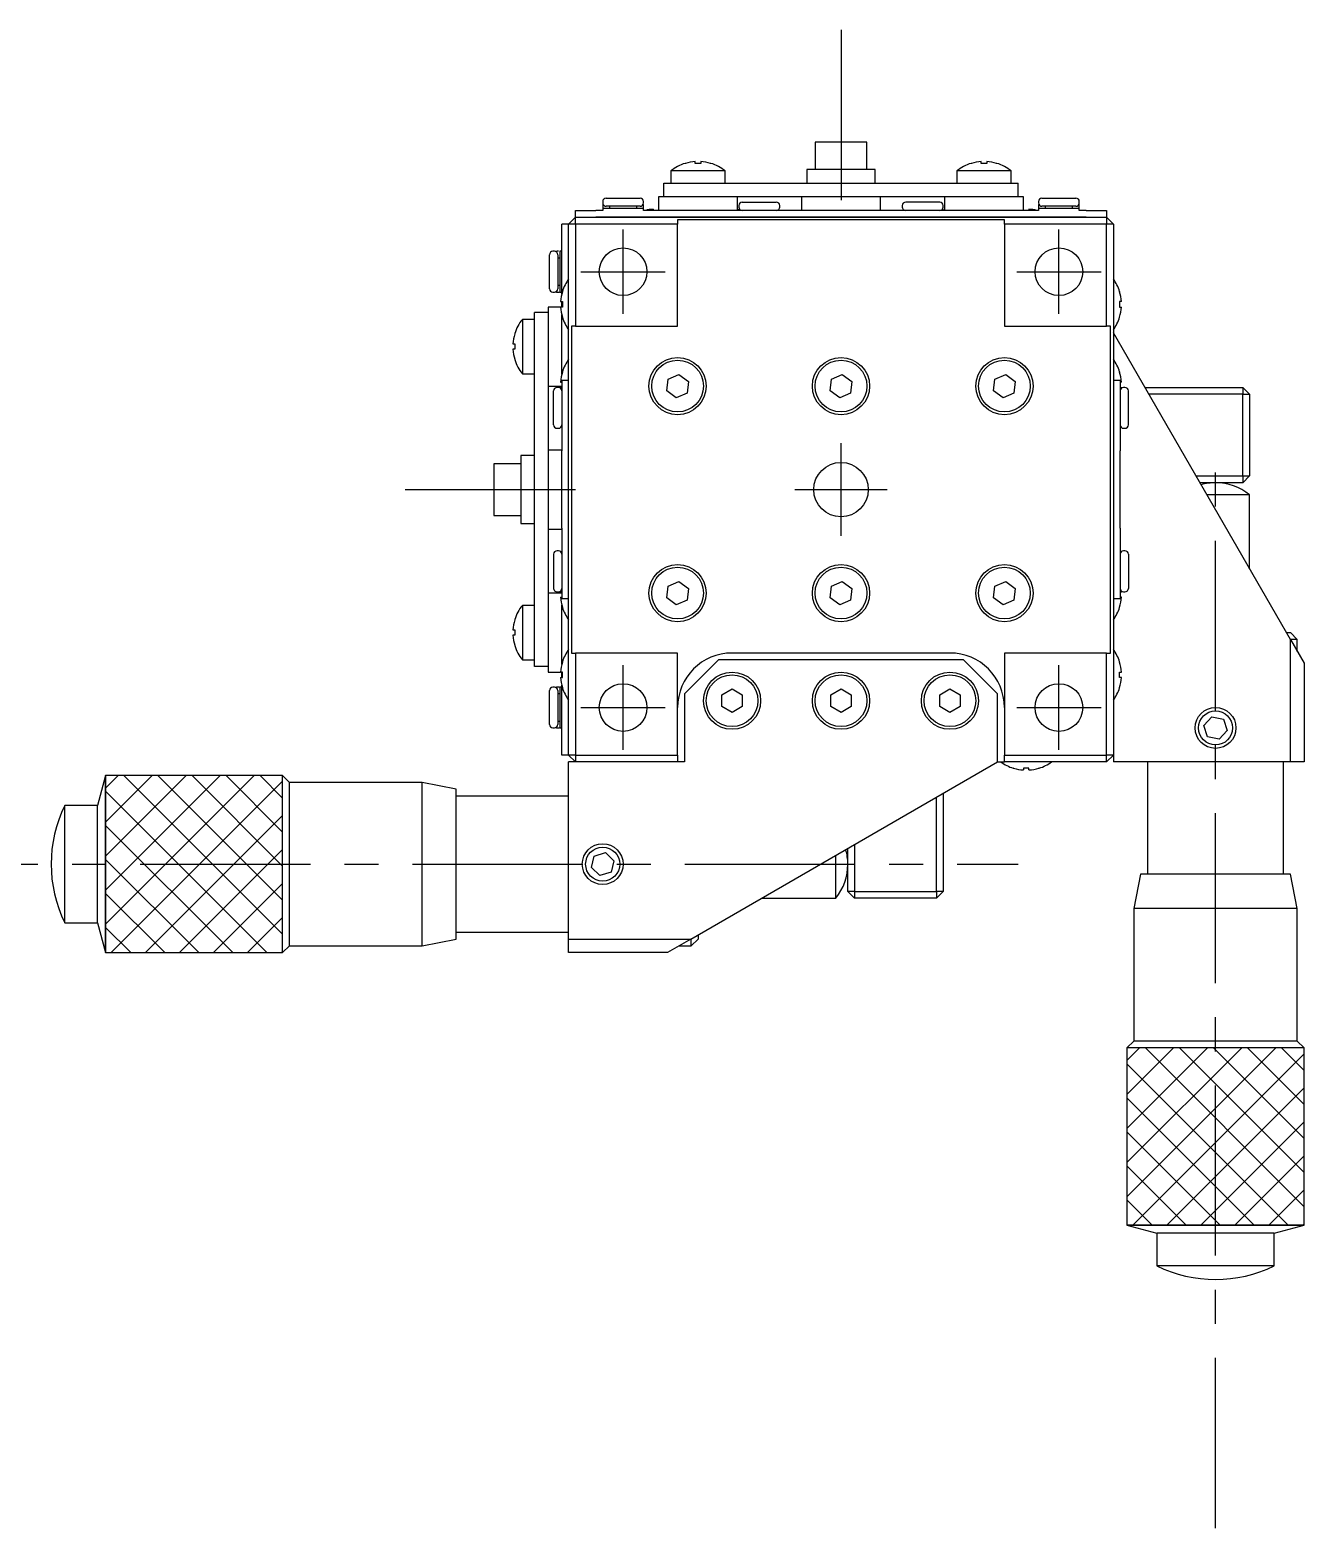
# Model space of a CAD drawing. Extents: x 56 to 398, y -1 to 244.
# Drawn here: x 304.1 to 397.7, y 76 to 186 of the extents above; entities that cross this region are included whole.
import ezdxf

# ---------------------------------------------------------------- set-up
doc = ezdxf.new("R2010")
doc.units = 0
doc.header["$LTSCALE"] = 10
doc.linetypes.add('CENTER', pattern=[2, 1.25, -0.25, 0.25, -0.25])
doc.layers.get('0').update_dxf_attribs({"linetype": 'CONTINUOUS'})
doc.layers.add('CENTER', color=1, linetype='CENTER')

msp = doc.modelspace()

# ---------------------------------------------------------------- linework, layer by layer
at = {"color": 7, "linetype": 'CONTINUOUS'}
for p, q in [((365.583267, 177.768469), (361.783267, 177.768469)), ((361.783267, 177.768469), (361.783267, 175.768469)), ((365.583267, 175.768469), (365.583267, 177.768469)), ((352.254558, 176.224201), (352.233267, 176.224201)), ((352.983267, 176.224201), (352.983267, 176.355944)), ((353.383267, 176.224201), (352.983267, 176.224201)), ((353.383267, 176.355944), (353.383267, 176.224201)), ((354.133267, 176.224201), (354.111976, 176.224201)), ((373.254558, 176.224201), (373.233267, 176.224201)), ((373.983267, 176.224201), (373.983267, 176.355944)), ((374.383267, 176.224201), (373.983267, 176.224201)), ((374.383267, 176.355944), (374.383267, 176.224201)), ((375.133267, 176.224201), (375.111976, 176.224201)), ((355.183267, 175.666468), (351.183267, 175.666468)), ((351.183267, 175.666468), (351.183267, 174.768469)), ((355.183267, 174.768469), (355.183267, 175.666468)), ((366.183267, 175.768469), (361.183267, 175.768469)), ((361.183267, 175.768469), (361.183267, 174.768469)), ((366.183267, 174.768469), (366.183267, 175.768469)), ((376.183267, 175.666468), (372.183267, 175.666468)), ((372.183267, 175.666468), (372.183267, 174.768469)), ((376.183267, 174.768469), (376.183267, 175.666468)), ((350.683267, 173.768469), (350.683267, 174.768469)), ((350.683267, 174.768469), (352.683267, 174.768469)), ((352.683267, 174.768469), (374.683267, 174.768469)), ((374.683267, 174.768469), (376.683267, 174.768469)), ((376.683267, 173.768469), (376.683267, 174.768469)), ((344.183267, 172.268469), (344.183267, 172.768469)), ((344.183267, 172.768469), (345.683267, 172.768469)), ((346.183267, 172.768469), (345.683267, 172.768469)), ((346.183267, 173.418469), (346.183267, 173.318469)), ((346.183267, 173.118469), (346.183267, 173.018469)), ((349.183267, 172.918469), (346.183267, 172.918469)), ((346.183267, 172.918469), (346.183267, 172.768469)), ((346.433267, 173.668469), (348.933267, 173.668469)), ((347.683267, 173.068469), (346.433267, 173.068469)), ((346.683267, 173.068469), (346.683267, 172.918469)), ((348.933267, 173.068469), (347.683267, 173.068469)), ((348.683267, 172.918469), (348.683267, 173.068469)), ((349.183267, 173.318469), (349.183267, 173.418469)), ((349.183267, 173.018469), (349.183267, 173.118469)), ((349.183267, 172.768469), (349.183267, 172.918469)), ((378.183267, 172.768469), (349.183267, 172.768469)), ((349.883267, 172.855944), (349.883267, 172.768469)), ((354.652961, 173.768469), (350.283267, 173.768469)), ((350.283267, 173.768469), (350.283267, 172.768469)), ((372.713573, 173.768469), (354.652961, 173.768469)), ((356.083267, 172.768469), (356.083267, 173.768469)), ((356.183267, 173.118469), (356.183267, 173.018469)), ((356.183267, 172.768469), (356.183267, 172.855944)), ((356.433267, 173.368469), (358.933267, 173.368469)), ((359.183267, 173.018469), (359.183267, 173.118469)), ((360.783267, 173.768469), (360.783267, 172.768469)), ((366.583267, 172.768469), (366.583267, 173.768469)), ((368.183267, 173.118469), (368.183267, 173.018469)), ((370.933267, 173.368469), (368.433267, 173.368469)), ((371.183267, 173.018469), (371.183267, 173.118469)), ((371.183267, 172.768469), (371.183267, 172.855944)), ((371.283267, 173.768469), (371.283267, 172.768469)), ((377.083267, 173.768469), (372.713573, 173.768469)), ((377.083267, 172.768469), (377.083267, 173.768469)), ((377.483267, 172.855944), (377.483267, 172.768469)), ((378.183267, 173.418469), (378.183267, 173.318469)), ((378.183267, 173.118469), (378.183267, 173.018469)), ((381.183267, 172.918469), (378.183267, 172.918469)), ((378.183267, 172.918469), (378.183267, 172.768469)), ((378.433267, 173.668469), (380.933267, 173.668469)), ((379.683267, 173.068469), (378.433267, 173.068469)), ((378.683267, 173.068469), (378.683267, 172.918469)), ((380.933267, 173.068469), (379.683267, 173.068469)), ((380.683267, 172.918469), (380.683267, 173.068469)), ((381.183267, 173.318469), (381.183267, 173.418469)), ((381.183267, 173.018469), (381.183267, 173.118469)), ((381.183267, 172.768469), (381.183267, 172.918469)), ((381.683267, 172.768469), (381.183267, 172.768469)), ((381.683267, 172.768469), (383.183267, 172.768469)), ((383.183267, 172.768469), (383.183267, 172.268469)), ((343.683267, 171.768469), (343.183267, 171.768469)), ((343.183267, 170.268469), (343.183267, 171.768469)), ((344.183267, 172.268469), (343.683267, 171.768469)), ((343.683267, 132.768469), (343.683267, 171.768469)), ((344.183267, 171.768469), (343.683267, 171.768469)), ((344.183267, 171.768469), (344.183267, 172.268469)), ((344.183267, 172.268469), (345.683267, 172.268469)), ((344.183267, 171.768469), (344.183267, 164.268469)), ((351.683267, 171.768469), (344.183267, 171.768469)), ((381.683267, 172.268469), (345.683267, 172.268469)), ((345.683267, 172.268469), (381.683267, 172.268469)), ((375.683267, 172.068469), (351.683267, 172.068469)), ((351.683267, 172.068469), (351.683267, 171.768469)), ((351.683267, 164.268469), (351.683267, 171.768469)), ((375.683267, 171.768469), (375.683267, 172.068469)), ((383.183267, 171.768469), (375.683267, 171.768469)), ((375.683267, 171.768469), (375.683267, 164.268469)), ((381.683267, 172.268469), (383.183267, 172.268469)), ((383.183267, 172.268469), (383.183267, 171.768469)), ((383.683267, 171.768469), (383.183267, 172.268469)), ((383.183267, 164.268469), (383.183267, 171.768469)), ((383.683267, 171.768469), (383.183267, 171.768469)), ((383.683267, 171.768469), (383.683267, 132.768469)), ((342.283267, 167.018469), (342.283267, 169.518469)), ((342.633267, 169.768469), (342.533267, 169.768469)), ((342.933267, 169.768469), (342.833267, 169.768469)), ((342.883267, 169.518469), (342.883267, 168.268469)), ((343.033267, 169.768469), (343.033267, 166.768469)), ((343.183267, 169.768469), (343.033267, 169.768469)), ((343.183267, 166.636583), (343.183267, 170.268469)), ((343.033267, 169.268469), (342.883267, 169.268469)), ((342.883267, 168.268469), (342.883267, 167.018469)), ((342.883267, 167.268469), (343.033267, 167.268469)), ((342.533267, 166.768469), (342.633267, 166.768469)), ((342.833267, 166.768469), (342.933267, 166.768469)), ((343.033267, 166.768469), (343.183267, 166.768469)), ((343.227535, 166.818469), (343.227535, 166.797178)), ((384.139, 166.818469), (384.139, 166.797178)), ((342.183267, 165.268469), (341.183267, 165.268469)), ((341.183267, 163.268469), (341.183267, 165.268469)), ((342.183267, 165.668469), (342.183267, 161.298775)), ((343.095792, 165.668469), (342.183267, 165.668469)), ((343.095792, 166.068469), (343.227535, 166.068469)), ((343.227535, 165.668469), (343.095792, 165.668469)), ((343.183267, 165.668469), (343.183267, 166.068469)), ((343.183267, 160.736583), (343.183267, 165.100354)), ((343.227535, 166.068469), (343.227535, 165.668469)), ((384.270743, 166.068469), (384.139, 166.068469)), ((384.139, 166.068469), (384.139, 165.668469)), ((384.139, 165.668469), (384.270743, 165.668469)), ((340.285268, 164.768469), (340.285268, 160.768469)), ((341.183267, 164.768469), (340.285268, 164.768469)), ((343.227535, 164.93976), (343.227535, 164.918469)), ((344.183267, 164.268469), (343.883267, 164.268469)), ((343.883267, 164.268469), (343.883267, 140.268469)), ((344.183267, 164.268469), (351.683267, 164.268469)), ((375.683267, 164.268469), (383.183267, 164.268469)), ((383.483267, 164.268469), (383.183267, 164.268469)), ((383.483267, 140.268469), (383.483267, 164.268469)), ((384.139, 164.93976), (384.139, 164.918469)), ((339.595792, 162.968469), (339.727535, 162.968469)), ((339.727535, 163.718469), (339.727535, 163.697178)), ((339.727535, 162.968469), (339.727535, 162.568469)), ((341.183267, 141.268469), (341.183267, 163.268469)), ((396.683267, 141.251808), (383.683267, 163.768469)), ((339.727535, 162.568469), (339.595792, 162.568469)), ((339.727535, 161.83976), (339.727535, 161.818469)), ((340.285268, 160.768469), (341.183267, 160.768469)), ((342.183267, 161.298775), (342.183267, 143.238163)), ((343.227535, 160.918469), (343.227535, 160.897178)), ((350.985005, 160.380748), (351.777784, 160.729321)), ((351.777784, 160.729321), (352.476045, 160.217041)), ((362.985005, 160.380748), (363.777784, 160.729321)), ((363.777784, 160.729321), (364.476045, 160.217041)), ((374.985005, 160.380748), (375.777784, 160.729321)), ((375.777784, 160.729321), (376.476045, 160.217041)), ((384.139, 160.918469), (384.139, 160.897178)), ((342.183267, 159.868469), (343.183267, 159.868469)), ((342.583267, 157.018469), (342.583267, 159.518469)), ((342.933267, 159.768469), (342.833267, 159.768469)), ((343.095792, 160.168469), (343.183267, 160.168469)), ((343.183267, 159.768469), (343.095792, 159.768469)), ((343.183267, 160.268469), (343.183267, 159.682682)), ((343.683267, 160.268469), (343.183267, 160.268469)), ((343.183267, 159.682682), (343.183267, 159.354255)), ((350.890489, 159.519896), (350.985005, 160.380748)), ((351.588751, 159.007617), (350.890489, 159.519896)), ((352.476045, 160.217041), (352.381529, 159.356189)), ((362.890489, 159.519896), (362.985005, 160.380748)), ((363.588751, 159.007617), (362.890489, 159.519896)), ((364.476045, 160.217041), (364.381529, 159.356189)), ((374.890489, 159.519896), (374.985005, 160.380748)), ((375.588751, 159.007617), (374.890489, 159.519896)), ((376.476045, 160.217041), (376.381529, 159.356189)), ((384.183267, 160.268469), (383.683267, 160.268469)), ((384.183267, 160.268469), (384.183267, 159.682682)), ((384.270743, 160.168469), (384.183267, 160.168469)), ((384.183267, 159.768469), (384.270743, 159.768469)), ((384.183267, 159.682682), (384.183267, 159.354255)), ((384.533267, 159.768469), (384.433267, 159.768469)), ((384.783267, 157.018469), (384.783267, 159.518469)), ((385.992668, 159.768469), (393.183267, 159.768469)), ((393.183267, 159.768469), (393.183267, 159.268469)), ((393.183267, 159.768469), (393.683267, 159.268469)), ((343.183267, 159.354255), (343.183267, 155.111615)), ((352.381529, 159.356189), (351.588751, 159.007617)), ((364.381529, 159.356189), (363.588751, 159.007617)), ((376.381529, 159.356189), (375.588751, 159.007617)), ((384.183267, 159.354255), (384.183267, 155.111615)), ((393.183267, 159.268469), (386.281343, 159.268469)), ((393.183267, 153.268469), (393.183267, 159.268469)), ((393.183267, 159.268469), (393.683267, 159.268469)), ((393.683267, 159.268469), (393.683267, 153.268469)), ((342.833267, 156.768469), (342.933267, 156.768469)), ((384.433267, 156.768469), (384.533267, 156.768469)), ((343.183267, 155.168469), (342.183267, 155.168469)), ((343.183267, 149.425323), (343.183267, 155.111615)), ((384.183267, 149.425323), (384.183267, 155.111615)), ((338.183267, 154.168469), (338.183267, 150.368469)), ((340.183267, 154.168469), (338.183267, 154.168469)), ((340.183267, 154.768469), (340.183267, 149.768469)), ((341.183267, 154.768469), (340.183267, 154.768469)), ((389.745445, 153.268469), (393.183267, 153.268469)), ((393.183267, 153.268469), (393.183267, 152.768469)), ((393.683267, 153.268469), (393.183267, 152.768469)), ((393.183267, 153.268469), (393.683267, 153.268469)), ((393.183267, 152.768469), (390.03412, 152.768469)), ((391.183166, 151.89096), (390.54075, 151.89096)), ((393.683263, 151.89096), (391.183166, 151.89096)), ((393.683263, 146.447968), (393.683263, 151.89096)), ((338.183267, 150.368469), (340.183267, 150.368469)), ((340.183267, 149.768469), (341.183267, 149.768469)), ((342.183267, 149.368469), (343.183267, 149.368469)), ((343.183267, 149.425323), (343.183267, 145.182682)), ((384.183267, 149.425323), (384.183267, 145.182682)), ((342.583267, 147.518469), (342.583267, 145.018469)), ((342.933267, 147.768469), (342.833267, 147.768469)), ((384.533267, 147.768469), (384.433267, 147.768469)), ((384.783267, 147.518469), (384.783267, 145.018469)), ((350.985005, 145.180748), (351.777784, 145.529321)), ((351.777784, 145.529321), (352.476045, 145.017041)), ((362.985005, 145.180748), (363.777784, 145.529321)), ((363.777784, 145.529321), (364.476045, 145.017041)), ((374.985005, 145.180748), (375.777784, 145.529321)), ((375.777784, 145.529321), (376.476045, 145.017041)), ((343.183267, 144.668469), (342.183267, 144.668469)), ((342.833267, 144.768469), (342.933267, 144.768469)), ((343.183267, 144.768469), (343.095792, 144.768469)), ((343.095792, 144.368469), (343.183267, 144.368469)), ((343.183267, 145.182682), (343.183267, 144.854255)), ((343.183267, 144.854255), (343.183267, 144.268469)), ((343.183267, 144.268469), (343.683267, 144.268469)), ((350.890489, 144.319896), (350.985005, 145.180748)), ((351.588751, 143.807617), (350.890489, 144.319896)), ((352.381529, 144.156189), (351.588751, 143.807617)), ((352.476045, 145.017041), (352.381529, 144.156189)), ((362.890489, 144.319896), (362.985005, 145.180748)), ((363.588751, 143.807617), (362.890489, 144.319896)), ((364.381529, 144.156189), (363.588751, 143.807617)), ((364.476045, 145.017041), (364.381529, 144.156189)), ((374.890489, 144.319896), (374.985005, 145.180748)), ((375.588751, 143.807617), (374.890489, 144.319896)), ((376.381529, 144.156189), (375.588751, 143.807617)), ((376.476045, 145.017041), (376.381529, 144.156189)), ((383.683267, 144.268469), (384.183267, 144.268469)), ((384.183267, 145.182682), (384.183267, 144.854255)), ((384.183267, 144.854255), (384.183267, 144.268469)), ((384.183267, 144.768469), (384.270743, 144.768469)), ((384.270743, 144.368469), (384.183267, 144.368469)), ((384.433267, 144.768469), (384.533267, 144.768469)), ((340.285268, 143.768469), (340.285268, 139.768469)), ((341.183267, 143.768469), (340.285268, 143.768469)), ((342.183267, 143.238163), (342.183267, 138.868469)), ((343.183267, 139.436583), (343.183267, 143.800354)), ((343.227535, 143.618469), (343.227535, 143.63976)), ((384.139, 143.618469), (384.139, 143.63976)), ((339.595792, 141.968469), (339.727535, 141.968469)), ((339.727535, 142.718469), (339.727535, 142.697178)), ((339.727535, 141.968469), (339.727535, 141.568469)), ((339.727535, 141.568469), (339.595792, 141.568469)), ((339.727535, 140.83976), (339.727535, 140.818469)), ((341.183267, 139.268469), (341.183267, 141.268469)), ((396.384973, 141.768469), (396.683267, 141.768469)), ((397.183267, 141.268469), (396.673648, 141.268469)), ((397.183267, 141.268469), (396.683267, 141.768469)), ((396.683267, 132.268469), (396.683267, 141.251808)), ((396.683267, 141.251808), (397.683267, 139.519758)), ((397.183267, 140.385783), (397.183267, 141.268469)), ((340.285268, 139.768469), (341.183267, 139.768469)), ((343.883267, 140.268469), (344.183267, 140.268469)), ((344.183267, 140.268469), (344.183267, 132.768469)), ((351.683267, 140.268469), (344.183267, 140.268469)), ((351.683267, 132.768469), (351.683267, 140.268469)), ((354.683267, 139.768469), (352.183267, 137.268469)), ((372.683267, 139.768469), (354.683267, 139.768469)), ((371.683267, 140.268469), (355.683267, 140.268469)), ((375.183267, 137.268469), (372.683267, 139.768469)), ((375.683267, 140.268469), (375.683267, 132.768469)), ((383.183267, 140.268469), (375.683267, 140.268469)), ((383.183267, 132.768469), (383.183267, 140.268469)), ((383.183267, 140.268469), (383.483267, 140.268469)), ((342.183267, 139.268469), (341.183267, 139.268469)), ((342.183267, 138.868469), (343.095792, 138.868469)), ((343.227535, 138.868469), (343.095792, 138.868469)), ((343.183267, 138.468469), (343.183267, 138.868469)), ((343.227535, 139.597178), (343.227535, 139.618469)), ((343.227535, 138.468469), (343.227535, 138.868469)), ((384.139, 139.597178), (384.139, 139.618469)), ((384.139, 138.868469), (384.270743, 138.868469)), ((384.139, 138.468469), (384.139, 138.868469)), ((397.683267, 139.519758), (397.683267, 132.268469)), ((342.283267, 135.018469), (342.283267, 137.518469)), ((342.633267, 137.768469), (342.533267, 137.768469)), ((342.933267, 137.768469), (342.833267, 137.768469)), ((342.883267, 137.518469), (342.883267, 136.268469)), ((343.033267, 137.768469), (343.033267, 134.768469)), ((343.183267, 137.768469), (343.033267, 137.768469)), ((343.095792, 138.468469), (343.227535, 138.468469)), ((343.183267, 134.268469), (343.183267, 137.900354)), ((343.227535, 137.718469), (343.227535, 137.73976)), ((354.933267, 137.201482), (355.683267, 137.634494)), ((355.683267, 137.634494), (356.433267, 137.201482)), ((362.933267, 137.201482), (363.683267, 137.634494)), ((363.683267, 137.634494), (364.433267, 137.201482)), ((370.933267, 137.201482), (371.683267, 137.634494)), ((371.683267, 137.634494), (372.433267, 137.201482)), ((384.270743, 138.468469), (384.139, 138.468469)), ((384.139, 137.718469), (384.139, 137.73976)), ((343.033267, 137.268469), (342.883267, 137.268469)), ((352.183267, 137.268469), (352.183267, 132.269469)), ((354.933267, 136.335456), (354.933267, 137.201482)), ((356.433267, 137.201482), (356.433267, 136.335456)), ((362.933267, 136.335456), (362.933267, 137.201482)), ((364.433267, 137.201482), (364.433267, 136.335456)), ((370.933267, 136.335456), (370.933267, 137.201482)), ((372.433267, 137.201482), (372.433267, 136.335456)), ((375.183267, 132.268469), (375.183267, 137.268469)), ((342.883267, 136.268469), (342.883267, 135.018469)), ((355.683267, 135.902443), (354.933267, 136.335456)), ((356.433267, 136.335456), (355.683267, 135.902443)), ((363.683267, 135.902443), (362.933267, 136.335456)), ((364.433267, 136.335456), (363.683267, 135.902443)), ((371.683267, 135.902443), (370.933267, 136.335456)), ((372.433267, 136.335456), (371.683267, 135.902443)), ((390.336083, 134.948131), (390.915267, 135.591983)), ((390.915267, 135.591983), (391.762452, 135.412321)), ((391.762452, 135.412321), (392.030452, 134.588807)), ((342.533267, 134.768469), (342.633267, 134.768469)), ((342.833267, 134.768469), (342.933267, 134.768469)), ((342.883267, 135.268469), (343.033267, 135.268469)), ((343.033267, 134.768469), (343.183267, 134.768469)), ((343.183267, 132.768469), (343.183267, 134.268469)), ((390.604083, 134.124617), (390.336083, 134.948131)), ((392.030452, 134.588807), (391.451267, 133.944954)), ((391.451267, 133.944954), (390.604083, 134.124617)), ((343.683267, 132.768469), (343.183267, 132.768469)), ((344.183267, 132.768469), (343.683267, 132.768469)), ((343.683267, 132.768469), (344.183267, 132.268469)), ((343.683267, 119.268469), (343.683267, 132.268469)), ((344.183267, 132.268469), (343.683267, 132.268469)), ((344.183267, 132.768469), (344.183267, 132.268469)), ((344.183267, 132.768469), (351.683267, 132.768469)), ((351.683267, 132.268469), (344.183267, 132.268469)), ((351.683267, 132.268469), (344.183267, 132.268469)), ((351.683267, 132.768469), (351.683267, 132.268469)), ((352.182267, 132.268469), (351.683267, 132.268469)), ((352.182267, 132.268469), (352.184267, 132.268469)), ((352.666607, 119.268469), (375.183267, 132.268469)), ((375.183267, 132.268469), (375.683267, 132.268469)), ((375.683267, 132.768469), (383.183267, 132.768469)), ((375.683267, 132.268469), (375.683267, 132.768469)), ((383.183267, 132.268469), (375.683267, 132.268469)), ((383.683267, 132.768469), (383.183267, 132.768469)), ((383.183267, 132.268469), (383.183267, 132.768469)), ((383.183267, 132.268469), (383.683267, 132.768469)), ((383.683267, 132.768469), (383.683267, 132.268469)), ((396.683267, 132.268469), (383.683267, 132.268469)), ((386.183267, 132.268469), (386.183267, 124.018469)), ((396.183267, 124.018469), (396.183267, 132.268469)), ((397.683267, 132.268469), (396.683267, 132.268469)), ((309.68326, 131.268468), (309.093772, 129.068469)), ((309.68326, 124.768792), (309.68326, 131.268468)), ((322.683261, 131.268468), (309.68326, 131.268468)), ((322.683261, 131.268468), (309.68326, 131.268468)), ((309.68326, 131.268468), (309.68326, 118.26847)), ((322.683261, 124.768792), (322.683261, 131.268468)), ((323.183263, 130.768465), (322.683261, 131.268468)), ((322.683261, 118.26847), (322.683261, 131.268468)), ((376.354558, 131.812737), (376.333267, 131.812737)), ((377.483267, 131.812737), (377.083267, 131.812737)), ((377.083267, 131.812737), (377.083267, 131.680993)), ((377.483267, 131.680993), (377.483267, 131.812737)), ((378.233267, 131.812737), (378.211976, 131.812737)), ((323.183263, 124.768767), (323.183263, 130.768465)), ((332.933268, 130.768465), (323.183263, 130.768465)), ((332.933268, 124.768767), (332.933268, 130.768465)), ((335.433267, 130.268466), (332.933268, 130.768465)), ((335.433267, 124.768743), (335.433267, 130.268466)), ((371.183267, 129.959068), (371.183267, 122.768469)), ((306.683261, 124.768683), (306.683261, 129.068469)), ((309.093772, 129.068469), (306.683261, 129.068469)), ((309.093772, 124.768683), (309.093772, 129.068469)), ((343.683267, 129.768469), (335.433267, 129.768469)), ((370.683267, 122.768469), (370.683267, 129.670393)), ((345.554795, 125.364307), (346.385042, 125.610661)), ((346.385042, 125.610661), (347.013514, 125.014822)), ((363.305758, 124.768593), (363.305758, 125.410986)), ((364.183267, 122.768469), (364.183267, 125.917616)), ((364.683267, 126.206291), (364.683267, 122.768469)), ((306.683261, 120.468469), (306.683261, 124.768683)), ((309.093772, 120.468469), (309.093772, 124.768683)), ((309.68326, 118.26847), (309.68326, 124.768792)), ((322.683261, 118.26847), (322.683261, 124.768792)), ((323.183263, 118.768473), (323.183263, 124.768767)), ((332.933268, 118.768473), (332.933268, 124.768767)), ((335.433267, 119.268472), (335.433267, 124.768743)), ((345.35302, 124.522115), (345.554795, 125.364307)), ((345.981492, 123.926277), (345.35302, 124.522115)), ((347.013514, 125.014822), (346.811739, 124.172631)), ((363.305758, 122.268473), (363.305758, 124.768593)), ((346.811739, 124.172631), (345.981492, 123.926277)), ((385.68327, 124.018469), (385.183271, 121.51847)), ((391.183045, 124.018469), (385.68327, 124.018469)), ((396.683264, 124.018469), (391.183045, 124.018469)), ((397.183263, 121.51847), (396.683264, 124.018469)), ((357.862766, 122.268473), (363.305758, 122.268473)), ((364.683267, 122.768469), (364.183267, 122.768469)), ((364.683267, 122.268469), (364.183267, 122.768469)), ((364.683267, 122.768469), (364.683267, 122.268469)), ((364.683267, 122.768469), (370.683267, 122.768469)), ((370.683267, 122.268469), (364.683267, 122.268469)), ((370.683267, 122.768469), (370.683267, 122.268469)), ((371.183267, 122.768469), (370.683267, 122.768469)), ((371.183267, 122.768469), (370.683267, 122.268469)), ((391.183025, 121.51847), (385.183271, 121.51847)), ((385.183271, 121.51847), (385.183271, 111.768465)), ((397.183263, 121.51847), (391.183025, 121.51847)), ((397.183263, 111.768465), (397.183263, 121.51847)), ((306.683261, 120.468469), (309.093772, 120.468469)), ((309.093772, 120.468469), (309.68326, 118.26847)), ((332.933268, 118.768473), (335.433267, 119.268472)), ((335.433267, 119.768469), (343.683267, 119.768469)), ((343.683267, 119.268469), (352.666607, 119.268469)), ((343.683267, 118.268469), (343.683267, 119.268469)), ((352.666607, 119.268469), (350.934556, 118.268469)), ((352.683267, 118.768469), (352.683267, 119.278088)), ((352.683267, 118.768469), (353.183267, 119.268469)), ((353.183267, 119.566763), (353.183267, 119.268469)), ((309.68326, 118.26847), (322.683261, 118.26847)), ((309.68326, 118.26847), (322.683261, 118.26847)), ((322.683261, 118.26847), (323.183263, 118.768473)), ((323.183263, 118.768473), (332.933268, 118.768473)), ((350.934556, 118.268469), (343.683267, 118.268469)), ((351.800581, 118.768469), (352.683267, 118.768469)), ((385.183271, 111.768465), (384.683268, 111.268463)), ((391.183005, 111.268463), (384.683268, 111.268463)), ((384.683268, 111.268463), (384.683268, 98.268462)), ((397.683266, 111.268463), (384.683268, 111.268463)), ((384.683268, 111.268463), (384.683268, 98.268462)), ((391.183025, 111.768465), (385.183271, 111.768465)), ((397.683266, 111.268463), (391.183005, 111.268463)), ((397.183263, 111.768465), (391.183025, 111.768465)), ((397.683266, 111.268463), (397.183263, 111.768465)), ((397.683266, 98.268462), (397.683266, 111.268463)), ((397.683266, 98.268462), (397.683266, 111.268463)), ((391.183005, 98.268462), (384.683268, 98.268462)), ((384.683268, 98.268462), (386.883267, 97.678974)), ((384.683268, 98.268462), (397.683266, 98.268462)), ((397.683266, 98.268462), (391.183005, 98.268462)), ((395.483267, 97.678974), (397.683266, 98.268462)), ((391.183094, 97.678974), (386.883267, 97.678974)), ((386.883267, 97.678974), (386.883267, 95.268463)), ((395.483267, 97.678974), (391.183094, 97.678974)), ((395.483267, 95.268463), (395.483267, 97.678974)), ((391.183094, 95.268463), (386.883267, 95.268463)), ((395.483267, 95.268463), (391.183094, 95.268463))]:
    msp.add_line(p, q, dxfattribs=at)
at = {"color": 3, "linetype": 'CONTINUOUS'}
for p, q in [((309.68326, 130.348059), (310.603669, 131.268468)), ((309.68326, 127.848059), (313.103669, 131.268468)), ((309.68326, 125.348059), (315.603669, 131.268468)), ((309.68326, 122.848059), (318.103669, 131.268468)), ((309.68326, 120.348059), (320.603669, 131.268468)), ((311.029803, 131.268468), (322.683261, 119.61501)), ((313.529803, 131.268468), (322.683261, 122.11501)), ((316.029803, 131.268468), (322.683261, 124.61501)), ((318.529803, 131.268468), (322.683261, 127.11501)), ((321.029803, 131.268468), (322.683261, 129.61501)), ((309.68326, 130.115011), (321.529801, 118.26847)), ((310.103671, 118.26847), (322.683261, 130.84806)), ((309.68326, 127.615011), (319.029801, 118.26847)), ((312.603671, 118.26847), (322.683261, 128.34806)), ((315.103671, 118.26847), (322.683261, 125.84806)), ((309.68326, 125.115011), (316.529801, 118.26847)), ((317.603671, 118.26847), (322.683261, 123.34806)), ((309.68326, 122.615011), (314.029801, 118.26847)), ((309.68326, 120.115011), (311.529801, 118.26847)), ((320.103671, 118.26847), (322.683261, 120.84806)), ((322.603671, 118.26847), (322.683261, 118.34806)), ((384.683268, 110.348067), (385.603664, 111.268463)), ((384.683268, 107.848067), (388.103664, 111.268463)), ((384.683268, 105.348067), (390.603664, 111.268463)), ((384.683268, 102.848067), (393.103664, 111.268463)), ((384.683268, 100.348067), (395.603664, 111.268463)), ((386.029808, 111.268463), (397.683266, 99.615005)), ((388.529808, 111.268463), (397.683266, 102.115005)), ((391.029808, 111.268463), (397.683266, 104.615005)), ((393.529808, 111.268463), (397.683266, 107.115005)), ((396.029808, 111.268463), (397.683266, 109.615005)), ((384.683268, 110.115003), (396.529809, 98.268462)), ((385.103663, 98.268462), (397.683266, 110.848065)), ((387.603663, 98.268462), (397.683266, 108.348065)), ((384.683268, 107.615003), (394.029809, 98.268462)), ((390.103663, 98.268462), (397.683266, 105.848065)), ((384.683268, 105.115003), (391.529809, 98.268462)), ((384.683268, 102.615003), (389.029809, 98.268462)), ((392.603663, 98.268462), (397.683266, 103.348065)), ((384.683268, 100.115003), (386.529809, 98.268462)), ((395.103663, 98.268462), (397.683266, 100.848065)), ((397.603663, 98.268462), (397.683266, 98.348065))]:
    msp.add_line(p, q, dxfattribs=at)
at = {"color": 7, "linetype": 'CONTINUOUS'}
for centre, radius in [((347.683267, 168.268469), 1.75), ((379.683267, 168.268469), 1.75), ((351.683267, 159.868469), 2.1), ((351.683267, 159.868469), 1.9), ((363.683267, 159.868469), 2.1), ((363.683267, 159.868469), 1.9), ((375.683267, 159.868469), 2.1), ((375.683267, 159.868469), 1.9), ((363.683267, 152.268469), 2), ((351.683267, 144.668469), 2.1), ((351.683267, 144.668469), 1.9), ((363.683267, 144.668469), 2.1), ((363.683267, 144.668469), 1.9), ((375.683267, 144.668469), 2.1), ((375.683267, 144.668469), 1.9), ((355.683267, 136.768469), 2.1), ((355.683267, 136.768469), 1.9), ((363.683267, 136.768469), 2.1), ((363.683267, 136.768469), 1.9), ((371.683267, 136.768469), 2.1), ((371.683267, 136.768469), 1.9), ((347.683267, 136.268469), 1.75), ((379.683267, 136.268469), 1.75), ((391.183267, 134.768469), 1.25), ((346.183267, 124.768469), 1.25)]:
    msp.add_circle(centre, radius, dxfattribs=at)
at = {"color": 3, "linetype": 'CONTINUOUS'}
for centre in [(391.183267, 134.768469), (346.183267, 124.768469)]:
    msp.add_circle(centre, 1.5, dxfattribs=at)
at = {"color": 7, "linetype": 'CONTINUOUS'}
for centre, radius, start, end in [((353.183267, 173.168469), 3.2, 107.270005, 128.682187), ((353.183267, 173.168469), 3.193744, 93.59035, 106.905258), ((353.183267, 173.168469), 3.193744, 73.094742, 86.40965), ((353.183267, 173.168469), 3.2, 51.317813, 72.729995), ((374.183267, 173.168469), 3.2, 107.270005, 128.682187), ((374.183267, 173.168469), 3.193744, 93.59035, 106.905258), ((374.183267, 173.168469), 3.193744, 73.094742, 86.40965), ((374.183267, 173.168469), 3.2, 51.317813, 72.729995), ((346.433267, 173.418469), 0.25, 90, 180), ((346.433267, 173.318469), 0.25, 180, 270), ((346.433267, 173.118469), 0.25, 156.421822, 180), ((346.433267, 173.018469), 0.25, 180, 203.578025), ((348.933267, 173.418469), 0.25, 0, 90), ((348.933267, 173.318469), 0.25, 270, 0), ((348.933267, 173.118469), 0.25, 0, 23.578178), ((348.933267, 173.018469), 0.25, 336.421822, 0), ((350.083267, 169.668469), 3.193744, 93.59035, 103.916407), ((356.433267, 173.118469), 0.25, 90, 180), ((356.433267, 173.018469), 0.25, 180, 270), ((355.983267, 169.668469), 3.193744, 85.255959, 86.40965), ((358.933267, 173.118469), 0.25, 0, 90), ((358.933267, 173.018469), 0.25, 270, 0), ((368.433267, 173.118469), 0.25, 90, 180), ((368.433267, 173.018469), 0.25, 180, 270), ((370.933267, 173.118469), 0.25, 0, 90), ((370.933267, 173.018469), 0.25, 270, 0), ((371.383267, 169.668469), 3.193744, 93.59035, 94.744041), ((377.283267, 169.668469), 3.193744, 76.083593, 86.40965), ((378.433267, 173.418469), 0.25, 90, 180), ((378.433267, 173.318469), 0.25, 180, 270), ((378.433267, 173.118469), 0.25, 156.421822, 180), ((378.433267, 173.018469), 0.25, 180, 203.578031), ((380.933267, 173.418469), 0.25, 0, 90), ((380.933267, 173.318469), 0.25, 270, 0), ((380.933267, 173.118469), 0.25, 0, 23.578178), ((380.933267, 173.018469), 0.25, 336.421971, 0), ((342.533267, 169.518469), 0.25, 90, 180), ((342.633267, 169.518469), 0.25, 0, 90), ((342.833267, 169.518469), 0.25, 90, 113.578178), ((346.283267, 165.868469), 3.2, 144.340912, 162.729995), ((381.083267, 165.868469), 3.2, 17.270005, 35.659088), ((342.533267, 167.018469), 0.25, 180, 270), ((342.633267, 167.018469), 0.25, 270, 0), ((342.833267, 167.018469), 0.25, 246.421822, 270), ((342.933267, 167.018469), 0.25, 270, 293.578178), ((346.283267, 165.868469), 3.193744, 163.094742, 176.40965), ((381.083267, 165.868469), 3.193744, 3.59035, 16.905258), ((346.283267, 165.868469), 3.193744, 183.59035, 196.905258), ((381.083267, 165.868469), 3.193744, 343.094742, 356.40965), ((342.783267, 162.768469), 3.2, 141.317813, 162.729995), ((346.283267, 165.868469), 3.2, 197.270005, 215.659088), ((381.083267, 165.868469), 3.2, 324.340912, 342.729995), ((342.783267, 162.768469), 3.193744, 163.094742, 176.40965), ((342.783267, 162.768469), 3.193744, 183.59035, 196.905258), ((342.783267, 162.768469), 3.2, 197.270005, 218.682187), ((346.283267, 159.968469), 3.2, 144.340912, 162.729995), ((381.083267, 159.968469), 3.2, 17.270005, 35.659088), ((346.283267, 159.968469), 3.193744, 163.094742, 176.40965), ((381.083267, 159.968469), 3.193744, 3.59035, 16.905258), ((342.833267, 159.518469), 0.25, 90, 180), ((342.933267, 159.518469), 0.25, 0, 90), ((346.283267, 159.968469), 3.193744, 183.59035, 184.744041), ((384.433267, 159.518469), 0.25, 90, 180), ((381.083267, 159.968469), 3.193744, 355.255959, 356.40965), ((384.533267, 159.518469), 0.25, 0, 90), ((342.833267, 157.018469), 0.25, 180, 270), ((342.933267, 157.018469), 0.25, 270, 0), ((384.433267, 157.018469), 0.25, 180, 270), ((384.533267, 157.018469), 0.25, 270, 0), ((391.18327, 148.768464), 3.999997, 90, 105.451316), ((391.18327, 148.768464), 3.999997, 51.317827, 90), ((342.833267, 147.518469), 0.25, 90, 180), ((342.933267, 147.518469), 0.25, 0, 90), ((384.433267, 147.518469), 0.25, 90, 180), ((384.533267, 147.518469), 0.25, 0, 90), ((342.833267, 145.018469), 0.25, 180, 270), ((342.933267, 145.018469), 0.25, 270, 0), ((346.283267, 144.568469), 3.193744, 175.255959, 176.40965), ((346.283267, 144.568469), 3.193744, 183.59035, 196.905258), ((381.083267, 144.568469), 3.193744, 343.094742, 356.40965), ((384.433267, 145.018469), 0.25, 180, 270), ((381.083267, 144.568469), 3.193744, 3.59035, 4.744041), ((384.533267, 145.018469), 0.25, 270, 0), ((342.783267, 141.768469), 3.2, 141.317813, 162.729995), ((346.283267, 144.568469), 3.2, 197.270005, 215.659088), ((381.083267, 144.568469), 3.2, 324.340912, 342.729995), ((342.783267, 141.768469), 3.193744, 163.094742, 176.40965), ((342.783267, 141.768469), 3.193744, 183.59035, 196.905258), ((342.783267, 141.768469), 3.2, 197.270005, 218.682187), ((346.283267, 138.668469), 3.2, 144.340912, 162.729995), ((355.683267, 136.268469), 4, 90, 180), ((371.683267, 136.268469), 4, 0, 90), ((383.683267, 140.768469), 0.001, 270, 90), ((381.083267, 138.668469), 3.2, 17.270005, 35.659088), ((346.283267, 138.668469), 3.193744, 163.094742, 176.40965), ((381.083267, 138.668469), 3.193744, 3.59035, 16.905258), ((342.533267, 137.518469), 0.25, 90, 180), ((342.633267, 137.518469), 0.25, 0, 90), ((342.833267, 137.518469), 0.25, 90, 113.578178), ((342.933267, 137.518469), 0.25, 66.421956, 90), ((346.283267, 138.668469), 3.193744, 183.59035, 196.905258), ((346.283267, 138.668469), 3.2, 197.270005, 215.659088), ((381.083267, 138.668469), 3.2, 324.340912, 342.729995), ((381.083267, 138.668469), 3.193744, 343.094742, 356.40965), ((342.533267, 135.018469), 0.25, 180, 270), ((342.633267, 135.018469), 0.25, 270, 0), ((342.833267, 135.018469), 0.25, 246.421822, 270), ((342.933267, 135.018469), 0.25, 270, 293.578038), ((352.183267, 132.268469), 0.001, 180, 90), ((377.283267, 134.868469), 3.2, 234.340912, 252.729995), ((377.283267, 134.868469), 3.2, 287.270005, 305.659088), ((377.283267, 134.868469), 3.193744, 253.094742, 266.40965), ((377.283267, 134.868469), 3.193744, 273.59035, 286.905258), ((315.428262, 124.768466), 9.745001, 153.816202, 206.183785), ((360.183263, 124.768466), 3.999997, 0, 15.451316), ((360.183263, 124.768466), 3.999997, 321.317827, 0), ((391.18327, 104.013463), 9.745001, 243.816202, 296.183785)]:
    msp.add_arc(centre, radius, start, end, dxfattribs=at)
at = {"layer": 'CENTER', "color": 1, "linetype": 'CENTER'}
for p, q in [((363.683267, 186.018465), (363.683267, 171.018465)), ((347.683267, 165.168469), (347.683267, 171.368469)), ((379.683267, 165.168469), (379.683267, 171.368469)), ((344.583267, 168.268469), (350.783267, 168.268469)), ((376.583267, 168.268469), (382.783267, 168.268469)), ((363.683267, 148.868469), (363.683267, 155.668469)), ((391.183267, 76.018465), (391.183267, 156.018465)), ((331.683264, 152.268469), (346.683264, 152.268469)), ((360.283267, 152.268469), (367.083267, 152.268469)), ((347.683267, 133.168469), (347.683267, 139.368469)), ((379.683267, 133.168469), (379.683267, 139.368469)), ((344.583267, 136.268469), (350.783267, 136.268469)), ((376.583267, 136.268469), (382.783267, 136.268469)), ((292.216457, 124.768469), (376.683264, 124.768469))]:
    msp.add_line(p, q, dxfattribs=at)

doc.saveas('drawing.dxf')
